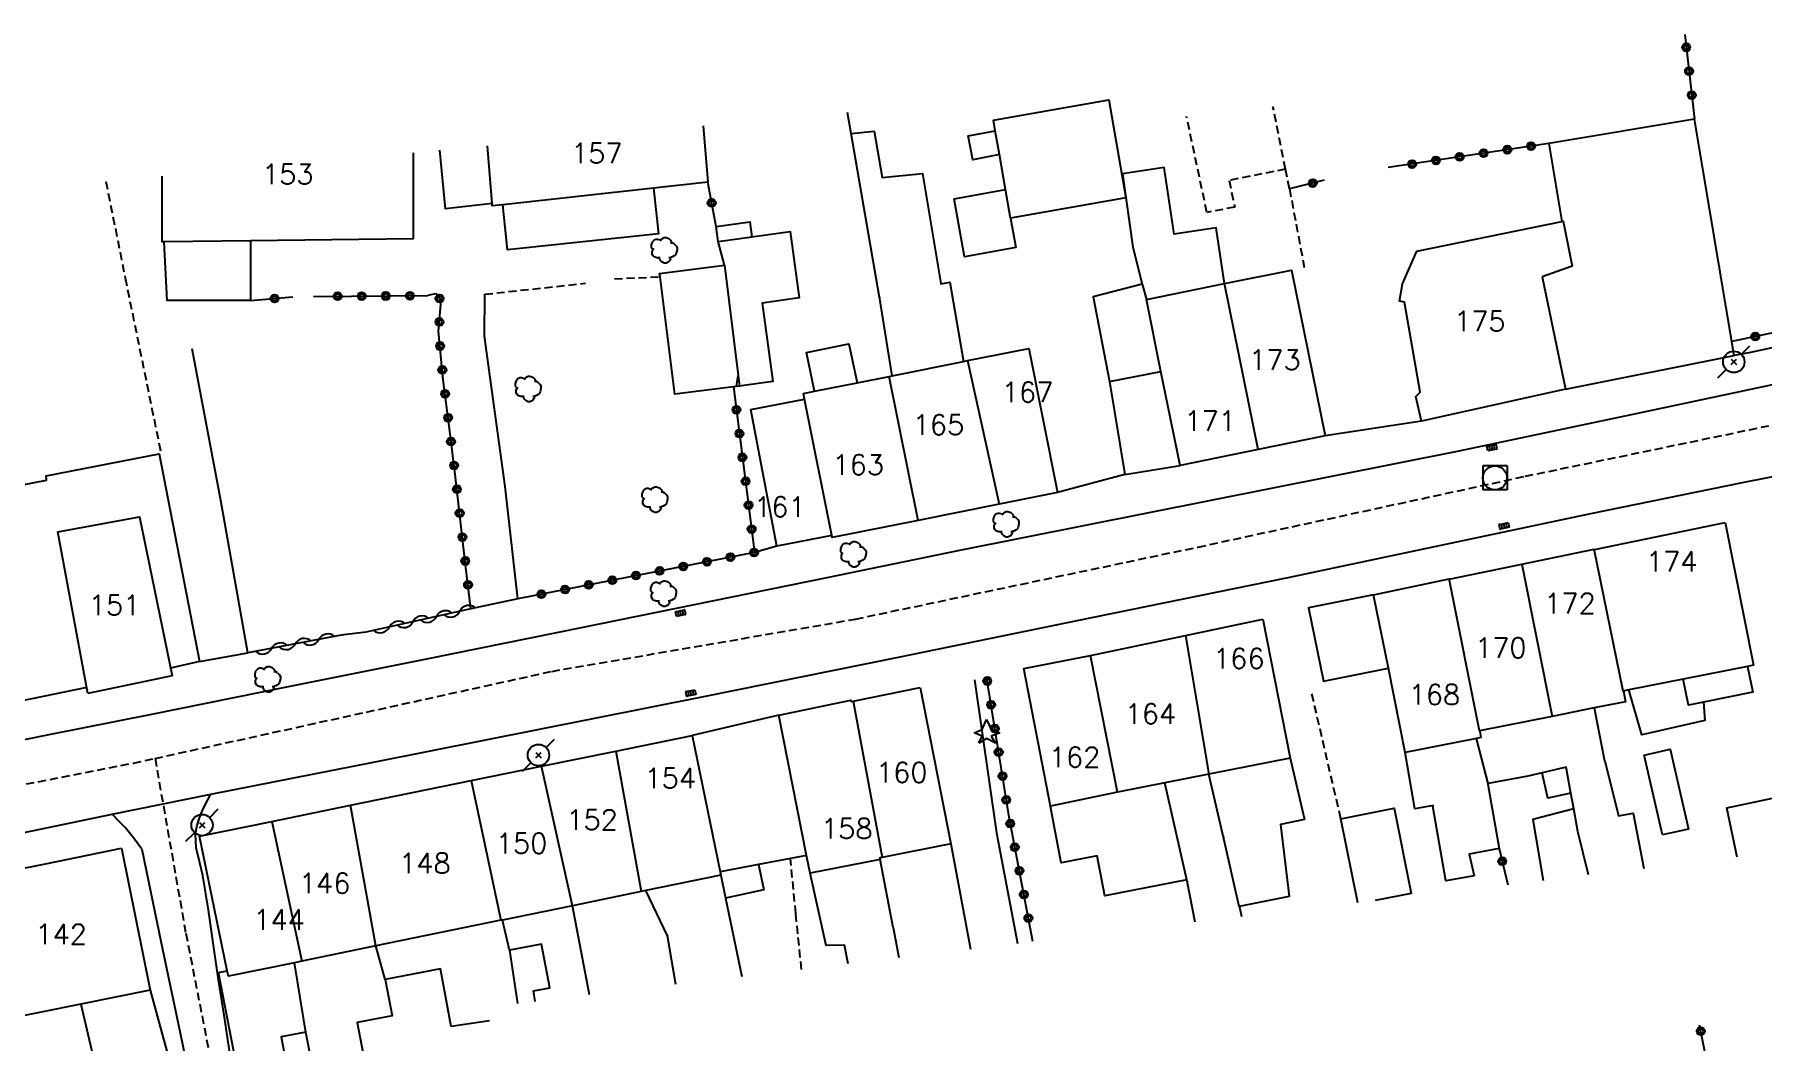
# Model space of a CAD drawing. Header units: millimetres. Extents: x 132999 to 134001, y 129000 to 130000.
# Drawn here: x 133103.8 to 133211.4, y 129744.7 to 129807.4 of the extents above; entities that cross this region are included whole.
import ezdxf
from ezdxf.enums import TextEntityAlignment as Align

# ---------------------------------------------------------------- set-up
doc = ezdxf.new("R2010")
doc.units = ezdxf.units.MM
doc.linetypes.add('DASHED', pattern=[0.75, 0.5, -0.25])
doc.layers.get('0').update_dxf_attribs({"linetype": 'CONTINUOUS'})
for name, color, linetype in [('W0001', 6, 'DASHED'), ('W0004', 5, 'CONTINUOUS'), ('W0008', 7, 'CONTINUOUS'), ('W0014', 7, 'CONTINUOUS'), ('W0017', 7, 'CONTINUOUS'), ('W0101', 7, 'CONTINUOUS'), ('W0104', 1, 'CONTINUOUS'), ('W0112', 1, 'DASHED'), ('W0300', 7, 'CONTINUOUS'), ('W0303', 7, 'CONTINUOUS'), ('W0310', 3, 'CONTINUOUS'), ('W0323', 7, 'CONTINUOUS'), ('W0401', 7, 'CONTINUOUS'), ('W0420', 7, 'CONTINUOUS'), ('W0473', 7, 'CONTINUOUS'), ('W0991', 7, 'CONTINUOUS'), ('W1102', 7, 'CONTINUOUS')]:
    doc.layers.add(name, color=color, linetype=linetype)
doc.styles.get("Standard").update_dxf_attribs({"font": 'romans.shx', "width": 0.85})

# ---------------------------------------------------------------- blocks, each defined once
blk = doc.blocks.new('T401')
for p, q in [((-0.3, 0.3), (0, 0.3)), ((-0.3, -0.25), (-0.3, 0.3)), ((-0.3, 0.15), (0, 0.15)), ((-0.3, 0), (0, 0)), ((0, 0.3), (0, -0.25)), ((-0.3, -0.15), (0, -0.15)), ((-0.3, -0.25), (-0.3, -0.3)), ((-0.3, -0.3), (0, -0.3)), ((0, -0.3), (0, -0.25))]:
    blk.add_line(p, q)
blk = doc.blocks.new('T420')
for p, q in [((0.75, 0.75), (-0.75, 0.75)), ((-0.75, 0.75), (-0.75, -0.75)), ((0.75, 0.75), (0.75, -0.75)), ((0.75, -0.75), (-0.75, -0.75))]:
    blk.add_line(p, q)
blk.add_ellipse((0, 0), major_axis=(-0.53, 0.53), ratio=1, start_param=3.926991, end_param=10.210176)
blk = doc.blocks.new('T300')
for p, q in [((-0.8, 0.51), (-0.86, 0.34)), ((-0.86, 0.34), (-0.86, 0.17)), ((-0.86, 0.17), (-0.74, 0.06)), ((-0.69, 0.63), (-0.8, 0.51)), ((-0.8, -0.06), (-0.74, 0.06)), ((-0.74, 0.06), (-0.69, 0.11)), ((-0.57, 0.69), (-0.69, 0.63)), ((-0.46, 0.69), (-0.57, 0.69)), ((-0.29, 0.63), (-0.46, 0.69)), ((-0.29, 0.63), (-0.17, 0.74)), ((-0.23, 0.57), (-0.29, 0.63)), ((-0.17, 0.74), (-0.06, 0.8)), ((-0.06, 0.8), (0.06, 0.8)), ((0.06, 0.8), (0.23, 0.74)), ((0.23, 0.74), (0.34, 0.63)), ((0.34, 0.63), (0.4, 0.51)), ((0.46, 0.46), (0.34, 0.46)), ((0.4, 0.51), (0.4, 0.46)), ((0.57, 0.4), (0.46, 0.46)), ((0.57, 0.4), (0.69, 0.29)), ((0.69, 0.29), (0.74, 0.17)), ((0.74, 0.06), (0.69, -0.17)), ((0.74, 0.17), (0.74, 0.06)), ((-0.8, -0.17), (-0.8, -0.06)), ((-0.8, -0.23), (-0.8, -0.17)), ((-0.74, -0.34), (-0.8, -0.23)), ((-0.69, -0.4), (-0.74, -0.34)), ((-0.51, -0.46), (-0.69, -0.4)), ((-0.4, -0.46), (-0.51, -0.46)), ((-0.4, -0.46), (-0.34, -0.46)), ((-0.34, -0.46), (-0.34, -0.4)), ((-0.34, -0.51), (-0.34, -0.46)), ((-0.29, -0.63), (-0.34, -0.51)), ((-0.17, -0.74), (-0.29, -0.63)), ((-0.06, -0.8), (-0.17, -0.74)), ((0.06, -0.8), (-0.06, -0.8)), ((0.17, -0.74), (0.06, -0.8)), ((0.23, -0.69), (0.17, -0.74)), ((0.29, -0.46), (0.23, -0.46)), ((0.29, -0.63), (0.23, -0.69)), ((0.46, -0.4), (0.29, -0.46)), ((0.34, -0.51), (0.29, -0.63)), ((0.34, -0.51), (0.34, -0.46)), ((0.57, -0.34), (0.46, -0.4)), ((0.63, -0.29), (0.57, -0.34)), ((0.69, -0.17), (0.63, -0.29))]:
    blk.add_line(p, q)
blk = doc.blocks.new('T473')
for p, q in [((-0.166667, 0.166667), (0.166667, -0.166667)), ((-0.166667, -0.166667), (0.166667, 0.166667)), ((0.500001, 0.500001), (1.000002, 1.000002)), ((-1.000002, -1.000002), (-0.500001, -0.500001))]:
    blk.add_line(p, q)
blk.add_ellipse((0, 0), major_axis=(0.471405, 0.471405), ratio=1, start_param=5.4977871438, end_param=11.780972451)
blk = doc.blocks.new('T303')
for p, q in [((-0.77, 0), (-0.28, 0.21)), ((-0.28, -0.21), (-0.77, 0)), ((-0.28, 0.21), (0, 0.83)), ((0, 0.83), (0.28, 0.21)), ((0.28, 0.21), (0.83, 0)), ((0.83, 0), (0.28, -0.21)), ((-0.49, -0.63), (-0.28, -0.21)), ((0, -0.35), (-0.49, -0.63)), ((0.56, -0.63), (0, -0.35)), ((0.28, -0.21), (0.56, -0.63))]:
    blk.add_line(p, q)
blk = doc.blocks.new('t323o')
at = {"color": 0, "linetype": 'Continuous'}
for radius in [0.25, 0.15]:
    blk.add_circle((0, 0), radius, dxfattribs=at)
blk = doc.blocks.new('t310o')
at = {"color": 0, "linetype": 'Continuous'}
for centre, start, end in [((-0.5, 0.38), 216.8699, 323.1304), ((0.5, -0.37), 36.8699, 143.1303)]:
    blk.add_arc(centre, 0.625, start, end, dxfattribs=at)

msp = doc.modelspace()

# ---------------------------------------------------------------- linework, layer by layer
at = {"layer": 'W0001'}
for points in [[(133111.27, 129762.31), (133135.99, 129767.74), (133154.92, 129771), (133176.26, 129775.49), (133196.64, 129779.9), (133217.43, 129784.22), (133238.64, 129788.01), (133256.24, 129791.49)], [(133015, 129742.53), (133016, 129742.73), (133036.59, 129746.83), (133056.07, 129751.02), (133078.97, 129755.97), (133109.92, 129762.02), (133111.27, 129762.31)], [(133111.27, 129762.31), (133113.19, 129751.41), (133115.66, 129738.79), (133118, 129727.33), (133119.88, 129717.2), (133121.89, 129706.11), (133123.55, 129695.95), (133124.4, 129684.4), (133124.39, 129676)]]:
    msp.add_lwpolyline(points, dxfattribs=at)
at = {"layer": 'W0004'}
msp.add_lwpolyline([(133108.61, 129758.83), (133114.74, 129760.09)], dxfattribs=at)
at = {"layer": 'W0008'}
for points in [[(133116.25, 129741.91), (133115.91, 129744.11), (133115.57, 129746.31), (133115.23, 129748.51), (133114.91, 129750.68), (133114.6, 129752.85), (133114.25, 129755.02), (133114.05, 129755.88), (133113.84, 129756.74), (133113.8, 129757.59), (133113.88, 129758.07), (133114.03, 129758.55), (133114.2, 129759.02), (133114.37, 129759.38), (133114.56, 129759.74), (133114.74, 129760.09)], [(133110.45, 129756.66), (133110.23, 129756.97), (133110, 129757.27), (133109.77, 129757.58), (133109.4, 129758), (133109.01, 129758.41), (133108.61, 129758.83)], [(133110.45, 129756.66), (133111.66, 129750.82), (133112.87, 129744.99), (133114.08, 129739.15)]]:
    msp.add_lwpolyline(points, dxfattribs=at)
at = {"layer": 'W0014'}
for points in [[(133249.52, 129799.42), (133248.02, 129799.37), (133247.89, 129798.98), (133247.75, 129798.6), (133247.6, 129798.22), (133247.33, 129797.61), (133247.01, 129797.01), (133246.63, 129796.48), (133246.02, 129795.96), (133245.31, 129795.54), (133244.58, 129795.17), (133243.2, 129794.58), (133241.75, 129794.14), (133240.29, 129793.74), (133237.19, 129793.01), (133234.04, 129792.48), (133230.9, 129791.93), (133224.15, 129790.53), (133217.42, 129789.07), (133210.68, 129787.61), (133209.65, 129787.43)], [(133250.33, 129799.23), (133250.26, 129798.62), (133250.19, 129798.01), (133250.07, 129797.41), (133249.68, 129796.43), (133249.11, 129795.51), (133248.45, 129794.7), (133247.53, 129793.9), (133246.46, 129793.23), (133245.34, 129792.72), (133244.36, 129792.43), (133243.34, 129792.25), (133242.32, 129792.07), (133236.46, 129790.8), (133230.6, 129789.54), (133224.73, 129788.29), (133213.99, 129786.01), (133203.24, 129783.74), (133192.49, 129781.47), (133161.38, 129775.27)], [(133181.86, 129773.59), (133191.29, 129775.58), (133200.73, 129777.57), (133210.18, 129779.51), (133217.85, 129781.03), (133225.52, 129782.52), (133233.19, 129784.01), (133237.64, 129784.84), (133242.09, 129785.68), (133246.55, 129786.49), (133250.49, 129787.19), (133254.43, 129787.87), (133258.38, 129788.53), (133262.71, 129789.2), (133267.04, 129789.84), (133271.37, 129790.5), (133276.27, 129791.32), (133281.17, 129792.18), (133286.06, 129793.04)], [(133190.17, 129783.34), (133184.17, 129782.43)], [(133171.7, 129780.01), (133167.5, 129778.89)], [(133161.38, 129775.27), (133153.12, 129773.58), (133144.86, 129771.88), (133136.6, 129770.2), (133136.39, 129770.16), (133128.09, 129768.48), (133119.57, 129766.77), (133111.06, 129765.06)], [(133150.01, 129775.55), (133148.62, 129775.15)], [(133114.74, 129760.09), (133116.12, 129760.36), (133124.98, 129762.11), (133135.22, 129764.13), (133145.46, 129766.18), (133157.6, 129768.63), (133169.73, 129771.11), (133181.86, 129773.59)], [(133133.87, 129772.26), (133130.94, 129771.64)], [(133124.4, 129770.19), (133122.86, 129770)], [(133114.04, 129768.36), (133117.06, 129768.89)], [(133111.06, 129765.06), (133104.66, 129763.78), (133098.27, 129762.5), (133091.88, 129761.21), (133077.09, 129758.21), (133062.31, 129755.18), (133047.53, 129752.15), (133034.93, 129749.61), (133022.33, 129747.08), (133015, 129745.56)], [(133114.62, 129760.06), (133114.74, 129760.09)], [(133024.95, 129741.76), (133030.06, 129742.8), (133035.17, 129743.84), (133040.28, 129744.88), (133047.39, 129746.33), (133054.49, 129747.77), (133061.59, 129749.21), (133068.68, 129750.65), (133075.76, 129752.09), (133082.85, 129753.54), (133093.48, 129755.71), (133104.11, 129757.9), (133108.61, 129758.83)]]:
    msp.add_lwpolyline(points, dxfattribs=at)
at = {"layer": 'W0017'}
for points in [[(133133.87, 129772.26), (133133.09, 129779.26), (133131.8, 129788.64), (133131.81, 129791.25)], [(133117.06, 129768.89), (133115.36, 129778.39), (133113.59, 129787.85)], [(133162.33, 129767.22), (133163.7, 129757.68), (133165.01, 129750.77)]]:
    msp.add_lwpolyline(points, dxfattribs=at)
at = {"layer": 'W0101'}
for points in [[(133145.42, 129801.74), (133145.71, 129798.23)], [(133145.71, 129798.23), (133142.33, 129797.86), (133132.93, 129796.83), (133132.28, 129796.76), (133132.27, 129796.9), (133131.98, 129800.49)], [(133127.36, 129800.06), (133127.35, 129794.7), (133117.22, 129794.58), (133111.85, 129794.51), (133111.71, 129794.51), (133111.71, 129798.61)], [(133190.17, 129783.34), (133189.82, 129784.88), (133190.08, 129785.15), (133189.12, 129790.76), (133188.81, 129790.81), (133188.98, 129791.89), (133189.88, 129793.94), (133198.92, 129795.79), (133198.99, 129795.81), (133199.57, 129793), (133197.69, 129792.34)], [(133175.13, 129780.58), (133173.94, 129786.43), (133173.03, 129790.91), (133177.91, 129791.91)], [(133177.91, 129791.91), (133182.07, 129792.75), (133184.17, 129782.43)], [(133197.69, 129792.34), (133199.15, 129785.33)], [(133161.89, 129787.11), (133165.7, 129787.87), (133167.48, 129779)], [(133157, 129786.13), (133157.2, 129786.17), (133161.63, 129787.06), (133161.89, 129787.11)], [(133151.74, 129784.7), (133151.67, 129785.07), (133152.36, 129785.2), (133155.01, 129785.73), (133157, 129786.13)], [(133199.15, 129785.33), (133190.17, 129783.34)], [(133153.44, 129776.2), (133150.01, 129775.55), (133148.38, 129784.06), (133151.74, 129784.7)], [(133184.17, 129782.43), (133180, 129781.57)], [(133180, 129781.57), (133175.13, 129780.58)], [(133167.49, 129778.94), (133167.5, 129778.89), (133163.86, 129778.16)], [(133167.48, 129779), (133167.49, 129778.94)], [(133163.86, 129778.16), (133158.82, 129777.15)], [(133107.08, 129766.37), (133105.22, 129776.44), (133110.3, 129777.38), (133112.33, 129767.46)], [(133158.82, 129777.15), (133153.46, 129776.08), (133153.45, 129776.17)], [(133200.94, 129775.36), (133200.95, 129775.33), (133209.09, 129777.02)], [(133209.09, 129777.02), (133210.86, 129768.13), (133210.49, 129768.05), (133206.47, 129767.25), (133203.09, 129766.58), (133202.74, 129766.51), (133202.75, 129766.5)], [(133153.45, 129776.17), (133153.44, 129776.2)], [(133196.42, 129774.42), (133200.94, 129775.36)], [(133187.19, 129772.52), (133191.89, 129773.5), (133191.89, 129773.48)], [(133191.89, 129773.48), (133196.42, 129774.42)], [(133193.8, 129764), (133193.87, 129763.62), (133193.6, 129763.56), (133189.15, 129762.68), (133188.11, 129767.93), (133187.19, 129772.52)], [(133175.46, 129769.98), (133180.28, 129771)], [(133180.28, 129771), (133181.99, 129762.33), (133176.93, 129761.34)], [(133169.55, 129768.72), (133175.46, 129769.98)], [(133167.05, 129759.33), (133165.39, 129767.91), (133169.55, 129768.72)], [(133112.33, 129767.46), (133107.08, 129766.37)], [(133150.13, 129765.01), (133154.63, 129765.94), (133154.65, 129765.86), (133154.77, 129765.89)], [(133154.77, 129765.89), (133158.93, 129766.74)], [(133158.93, 129766.74), (133160.86, 129756.99), (133156.58, 129756.14)], [(133202.75, 129766.5), (133202.88, 129765.84), (133200.94, 129765.46), (133198.32, 129764.93)], [(133156.58, 129756.14), (133156.42, 129756.11), (133156.44, 129756.01), (133152.08, 129755.15), (133151.86, 129756.27), (133150.13, 129765.01)], [(133198.32, 129764.93), (133193.79, 129764.03), (133193.8, 129764)], [(133135.35, 129761.82), (133139.97, 129762.77)], [(133139.97, 129762.77), (133144.73, 129763.74)], [(133144.73, 129763.74), (133146.47, 129755.24), (133146.52, 129755.03), (133141.85, 129754.07), (133141.56, 129754.01)], [(133130.97, 129760.93), (133135.35, 129761.82)], [(133123.44, 129759.39), (133130.97, 129760.93)], [(133176.93, 129761.34), (133174.18, 129760.79), (133171.23, 129760.21)], [(133171.23, 129760.21), (133167.05, 129759.33)], [(133118.54, 129758.38), (133123.44, 129759.39)], [(133114.05, 129757.47), (133118.54, 129758.38)], [(133120.41, 129749.68), (133119.96, 129749.58), (133115.84, 129748.74), (133115.77, 129749.07), (133114.05, 129757.47)], [(133104.45, 129755.75), (133109.19, 129756.72)], [(133109.19, 129756.72), (133110.97, 129747.87), (133106.65, 129747)], [(133099.84, 129754.82), (133104.45, 129755.75)], [(133137.28, 129753.13), (133132.92, 129752.24), (133132.82, 129752.22)], [(133141.56, 129754.01), (133137.28, 129753.13)], [(133132.82, 129752.22), (133125.03, 129750.62)], [(133125.03, 129750.62), (133120.41, 129749.68)], [(133106.65, 129747), (133101.7, 129746)]]:
    msp.add_lwpolyline(points, dxfattribs=at)
at = {"layer": 'W0104'}
for points in [[(133171.76, 129797.26), (133164.57, 129796), (133164.26, 129797.77), (133163.88, 129799.95), (133163.61, 129801.44), (133163.5, 129802.1), (133170.69, 129803.36)], [(133146.74, 129793.06), (133147.6, 129786.18), (133147.68, 129785.52), (133147.5, 129785.5), (133147.31, 129785.48), (133143.66, 129785.02), (133142.74, 129792.33), (133142.71, 129792.55)], [(133205.18, 129757.54), (133204.04, 129762.52), (133205.67, 129762.89), (133206.8, 129757.91)]]:
    msp.add_lwpolyline(points, close=True, dxfattribs=at)
for points in [[(133199.15, 129785.33), (133209.65, 129787.43), (133207.18, 129802.17), (133198.11, 129800.65), (133198.92, 129795.79)], [(133157.2, 129786.17), (133156.4, 129791.08), (133156.41, 129791.05), (133154.65, 129801.27), (133156.08, 129801.42), (133156.57, 129798.52), (133159.09, 129798.78), (133160.23, 129791.91), (133160.23, 129791.9), (133160.79, 129792), (133161.63, 129787.06)], [(133163.88, 129799.95), (133162.22, 129799.63), (133161.93, 129801.12), (133163.61, 129801.44)], [(133132.27, 129796.9), (133129.36, 129796.57), (133129.01, 129800.22)], [(133177.91, 129791.91), (133177.39, 129795.38), (133174.76, 129794.99), (133174.14, 129799.15), (133171.55, 129798.76), (133172.18, 129794.18), (133172.78, 129791.88), (133173.03, 129790.91)], [(133142.33, 129797.86), (133142.63, 129795.01), (133133.23, 129794.02), (133132.93, 129796.83)], [(133164.57, 129796), (133164.9, 129794.16), (133161.7, 129793.59), (133161.05, 129797.2), (133164.26, 129797.77)], [(133146.36, 129794.54), (133146.22, 129795.47), (133148.33, 129795.77), (133148.46, 129794.83)], [(133146.74, 129793.06), (133146.36, 129794.54), (133148.46, 129794.83), (133150.84, 129795.16), (133151.41, 129791.02), (133149.1, 129790.7), (133149.77, 129785.81), (133147.5, 129785.5)], [(133117.22, 129794.58), (133117.22, 129790.86), (133112.02, 129790.86), (133111.85, 129794.51)], [(133172.78, 129791.88), (133169.71, 129791.08), (133170.73, 129785.81), (133173.94, 129786.43)], [(133152.36, 129785.2), (133151.85, 129787.61), (133154.5, 129788.16), (133155.01, 129785.73)], [(133147.5, 129785.5), (133147.6, 129786.18)], [(133170.73, 129785.81), (133171.7, 129780.01), (133175.13, 129780.58)], [(133107.02, 129766.74), (133102.88, 129765.88), (133101.6, 129772.49), (133102.73, 129772.71), (133101.49, 129779.07), (133104.51, 129779.65), (133104.48, 129779.93), (133111.53, 129781.3), (133114.04, 129768.36), (133112.23, 129767.94)], [(133187.19, 129772.52), (133183.13, 129771.7), (133184.06, 129767.12), (133188.11, 129767.93)], [(133210.49, 129768.05), (133210.82, 129766.45), (133207.75, 129765.82), (133206.8, 129765.63), (133206.47, 129767.25)], [(133207.75, 129765.82), (133207.83, 129764.68), (133203.89, 129763.79), (133203.09, 129766.58)], [(133150.13, 129765.01), (133144.73, 129763.74)], [(133200.94, 129765.46), (133201.57, 129762.16), (133201.59, 129762.15), (133202.44, 129758.75), (133202.44, 129758.74), (133203.36, 129758.91), (133204.02, 129755.46)], [(133194.33, 129760.74), (133193.6, 129763.56)], [(133181.99, 129762.33), (133182.89, 129758.5), (133181.39, 129758.2), (133181.39, 129758.2), (133181.92, 129753.7), (133178.82, 129753.09), (133178.83, 129753.07), (133178.95, 129752.45)], [(133193.45, 129755), (133191.69, 129754.69), (133190.88, 129759.33), (133190.9, 129759.37), (133189.76, 129759.17), (133189.15, 129762.68)], [(133200.58, 129755.05), (133199.92, 129757.76), (133199.92, 129757.76), (133199.66, 129759.18), (133199.48, 129760.15), (133199.18, 129761.77), (133197.69, 129761.42), (133196.79, 129761.21), (133194.33, 129760.74), (133194.3, 129760.73), (133194.45, 129759.87), (133194.45, 129759.87), (133195.01, 129756.69), (133193.14, 129756.35), (133193.45, 129755)], [(133176.07, 129752.1), (133175.58, 129754.66), (133175.58, 129754.62), (133175.55, 129754.74), (133174.18, 129760.79)], [(133178.82, 129753.09), (133177.82, 129757.48), (133177.84, 129757.38), (133176.93, 129761.34)], [(133199.48, 129760.15), (133198.04, 129759.83), (133197.69, 129761.42)], [(133209.84, 129756.16), (133209.19, 129759.23), (133215.67, 129760.6)], [(133175.55, 129754.74), (133170.44, 129753.75), (133169.96, 129756.24), (133167.73, 129755.81), (133167.05, 129759.32), (133167.05, 129759.33)], [(133186.21, 129753.32), (133185.15, 129758.55), (133188.46, 129759.22), (133189.53, 129753.9), (133187.28, 129753.45)], [(133199.66, 129759.18), (133197.1, 129758.51), (133197.75, 129754.71)], [(133151.86, 129756.27), (133150.86, 129756.08), (133148.86, 129755.7), (133146.47, 129755.24)], [(133160.86, 129756.99), (133162.08, 129750.42)], [(133148.86, 129755.7), (133149.2, 129754.12), (133146.81, 129753.6)], [(133157.63, 129749.89), (133157.27, 129751.75), (133157.26, 129751.77), (133156.44, 129756.01)], [(133146.52, 129755.03), (133146.81, 129753.6), (133147.83, 129748.71)], [(133154.45, 129749.5), (133154.23, 129750.68), (133153.09, 129750.65), (133152.08, 129755.15)], [(133138.33, 129747.57), (133137.28, 129753.13)], [(133143.72, 129748.21), (133143.2, 129751.25), (133141.85, 129754.07)], [(133133.36, 129750.36), (133132.92, 129752.24)], [(133125.61, 129748.54), (133125.03, 129750.62)], [(133134.95, 129747.16), (133134.85, 129747.82), (133135.87, 129748.01), (133135.35, 129750.74), (133133.36, 129750.36), (133133.85, 129747.03)], [(133132.11, 129745.95), (133129.73, 129745.6), (133129.05, 129749.2), (133125.61, 129748.54), (133126.05, 129746.26), (133123.87, 129745.85), (133124.22, 129744), (133121, 129743.53), (133120.67, 129745.24), (133119.12, 129744.95), (133119.48, 129743.09), (133116.44, 129742.65), (133115.23, 129748.97), (133115.77, 129749.07)], [(133120.67, 129745.24), (133119.96, 129749.58)], [(133110.97, 129747.87), (133112.62, 129741.77), (133108.08, 129740.86), (133103.21, 129739.88), (133101.56, 129745.98)], [(133106.65, 129747), (133108.08, 129740.86)]]:
    msp.add_lwpolyline(points, dxfattribs=at)
at = {"layer": 'W0112'}
for points in [[(133181.95, 129797.82), (133181.7, 129799.04), (133180.92, 129802.96)], [(133181.7, 129799.04), (133178.19, 129798.34), (133178.54, 129796.68), (133176.8, 129796.35), (133175.54, 129802.32)], [(133108.21, 129798.28), (133109.41, 129792.27), (133111.63, 129781.39)], [(133181.95, 129797.82), (133182.87, 129792.9)], [(133131.81, 129791.25), (133138.08, 129791.93)], [(133139.89, 129792.21), (133142.74, 129792.33)], [(133185.15, 129758.55), (133183.3, 129766.53)], [(133151.55, 129749.15), (133151.19, 129752.65), (133150.86, 129756.08)]]:
    msp.add_lwpolyline(points, dxfattribs=at)
at = {"layer": 'W0310'}
for points in [[(133130.94, 129771.64), (133124.4, 129770.19)], [(133122.86, 129770), (133117.06, 129768.89)]]:
    msp.add_lwpolyline(points, dxfattribs=at)
at = {"layer": 'W0323'}
for points in [[(133206.58, 129807.44), (133207.18, 129802.17)], [(133154.65, 129801.27), (133154.41, 129802.58)], [(133198.11, 129800.65), (133188.1, 129799.14)], [(133184.1, 129798.36), (133181.95, 129797.82)], [(133146.22, 129795.47), (133145.71, 129798.23)], [(133117.22, 129790.86), (133119.85, 129791.08)], [(133121.15, 129791.11), (133128.27, 129791.16)], [(133130.94, 129771.64), (133130.62, 129774.37), (133130.31, 129777.11), (133129.99, 129779.85), (133129.61, 129782.88), (133129.23, 129785.91), (133128.94, 129788.95), (133129.02, 129789.9), (133129.1, 129790.85), (133128.79, 129791.28), (133128.63, 129791.26), (133128.45, 129791.21), (133128.27, 129791.16)], [(133219.06, 129790.31), (133209.5, 129788.3)], [(133147.31, 129785.48), (133148.62, 129775.15), (133133.87, 129772.26)], [(133165.96, 129750.89), (133164.48, 129758.66), (133163.08, 129767.41)], [(133195.01, 129756.69), (133195.55, 129754.44)], [(133200.72, 129730.03), (133206.43, 129731.38), (133209.77, 129732.36), (133209.51, 129735.78), (133207.5, 129745.68), (133207.5, 129745.68)]]:
    msp.add_lwpolyline(points, dxfattribs=at)
at = {"layer": 'W1102'}
for points in [[(133180, 129781.57), (133177.91, 129791.91)], [(133161.89, 129787.11), (133163.86, 129778.16)], [(133158.82, 129777.15), (133157, 129786.13)], [(133153.44, 129776.2), (133151.74, 129784.7)], [(133202.74, 129766.51), (133200.94, 129775.36)], [(133193.79, 129764.03), (133191.89, 129773.5)], [(133196.42, 129774.42), (133198.32, 129764.93)], [(133175.46, 129769.98), (133176.93, 129761.34)], [(133171.23, 129760.21), (133169.55, 129768.72)], [(133154.77, 129765.89), (133156.58, 129756.14)], [(133139.97, 129762.77), (133141.56, 129754.01)], [(133137.28, 129753.13), (133135.35, 129761.82)], [(133130.97, 129760.93), (133132.82, 129752.22)], [(133125.03, 129750.62), (133123.44, 129759.39)], [(133118.54, 129758.38), (133120.41, 129749.68)]]:
    msp.add_lwpolyline(points, dxfattribs=at)

# ---------------------------------------------------------------- block references
at = {"layer": 'W0300', "rotation": 359.9999899820874}
for p in [(133143.05, 129793.98), (133134.57, 129785.34), (133142.46, 129778.44), (133164.35, 129776.9), (133154.83, 129775.03)]:
    msp.add_blockref('T300', p, dxfattribs=at)
at = {"layer": 'W0300'}
for p in [(133143, 129772.58), (133118.34, 129767.24)]:
    msp.add_blockref('T300', p, dxfattribs=at)
at = {"layer": 'W0303', "rotation": 359.9999899820874}
msp.add_blockref('T303', (133163.08, 129763.9), dxfattribs=at)
at = {"layer": 'W0310'}
for p, rotation in [((133128.8, 129771.16), 192.508386040164), ((133130.26, 129771.49), 192.508386040164), ((133125.87, 129770.51), 192.508386040164), ((133127.33, 129770.84), 192.508386040164), ((133118.53, 129769.17), 190.7675011780622), ((133120, 129769.45), 190.7675011780622), ((133121.48, 129769.73), 190.7675011780622)]:
    msp.add_blockref('t310o', p, dxfattribs=dict(at, rotation=rotation))
at = {"layer": 'W0323'}
for p, rotation in [((133206.67, 129806.64), 276.5722857331471), ((133206.84, 129805.15), 276.5722857331471), ((133207.01, 129803.66), 276.5722857331471), ((133195.52, 129800.26), 188.610558845077), ((133197, 129800.48), 188.610558845077), ((133189.59, 129799.36), 188.610558845077), ((133191.07, 129799.59), 188.610558845077), ((133192.55, 129799.81), 188.610558845077), ((133194.04, 129800.04), 188.610558845077), ((133183.4, 129798.18), 194.0925322845621), ((133145.95, 129796.94), 100.5494491134034), ((133118.72, 129790.98), 4.781670569793306), ((133122.65, 129791.12), 0.3783704496848146), ((133124.15, 129791.13), 0.3783704496848146), ((133125.65, 129791.14), 0.3783704496848146), ((133127.15, 129791.15), 0.3783704496848146), ((133129, 129790.98), 124.9210766927375), ((133128.99, 129789.52), 85.47177106174895), ((133210.97, 129788.61), 191.8693134076495), ((133129.03, 129788.02), 95.5425981745419), ((133129.17, 129786.53), 95.5425981745419), ((133129.34, 129785.04), 97.10640929327091), ((133147.49, 129784.05), 277.2493212699459), ((133129.53, 129783.55), 97.10640929327091), ((133129.71, 129782.06), 97.10640929276319), ((133147.68, 129782.56), 277.2493212699459), ((133147.87, 129781.08), 277.2493212699459), ((133129.9, 129780.58), 97.10640929276319), ((133130.08, 129779.09), 96.60657501344392), ((133148.06, 129779.59), 277.2493212699459), ((133130.25, 129777.6), 96.60657501344392), ((133148.25, 129778.1), 277.2493212699459), ((133148.44, 129776.61), 277.2493212699459), ((133130.42, 129776.11), 96.5883034347523), ((133130.6, 129774.62), 96.5883034347523), ((133144.18, 129774.28), 191.0856547331139), ((133145.65, 129774.57), 191.0856547331139), ((133147.12, 129774.86), 191.0856547331139), ((133148.59, 129775.15), 191.0856547331139), ((133139.76, 129773.42), 191.0856547331139), ((133141.23, 129773.71), 191.0856547331139), ((133142.7, 129774), 191.0856547331139), ((133130.77, 129773.13), 96.60657501344392), ((133135.34, 129772.55), 191.0856547331139), ((133136.82, 129772.84), 191.0856547331139), ((133138.29, 129773.13), 191.0856547331139), ((133163.12, 129767.14), 99.07546732351555), ((133163.36, 129765.66), 99.07546732351555), ((133163.59, 129764.18), 99.07546732351555), ((133163.83, 129762.7), 99.07546732351555), ((133164.07, 129761.21), 99.07546732351555), ((133164.3, 129759.73), 99.07546732351555), ((133164.55, 129758.25), 100.8052209087592), ((133164.83, 129756.78), 100.8052209087592), ((133165.12, 129755.31), 100.8052209087592), ((133195.2, 129755.9), 283.3997098242967), ((133165.4, 129753.83), 100.8052209087592), ((133165.68, 129752.36), 100.8052209087592), ((133207.57, 129745.31), 101.4744409143635)]:
    msp.add_blockref('t323o', p, dxfattribs=dict(at, rotation=rotation))
at = {"layer": 'W0401'}
for p, rotation in [((133194.54, 129781.84), 101.9082428893751), ((133195.35, 129776.66), 281.8843695569931), ((133143.99, 129771.52), 101.5298504093564), ((133144.67, 129766.24), 281.2711893242552)]:
    msp.add_blockref('T401', p, dxfattribs=dict(at, rotation=rotation))
at = {"layer": 'W0420', "rotation": 359.9999899820874}
msp.add_blockref('T420', (133194.75, 129779.8), dxfattribs=at)
at = {"layer": 'W0473', "rotation": 359.9999899820874}
for p in [(133209.63, 129787.03), (133135.16, 129762.52), (133114.2, 129758.16)]:
    msp.add_blockref('T473', p, dxfattribs=at)

# ---------------------------------------------------------------- texts
at = {"layer": 'W0991'}
for s, p in [('157', (133138.79, 129800.04)), ('153', (133119.54, 129798.73)), ('175', (133193.8, 129789.57)), ('173', (133181.04, 129787.16)), ('167', (133165.63, 129785.14)), ('165', (133160.08, 129783.11)), ('171', (133177, 129783.35)), ('163', (133155.08, 129780.62)), ('161', (133150.2, 129777.99)), ('174', (133205.76, 129774.58)), ('151', (133108.75, 129771.87)), ('172', (133199.42, 129771.98)), ('170', (133195.11, 129769.21)), ('166', (133178.79, 129768.54)), ('168', (133190.98, 129766.29)), ('164', (133173.28, 129765.09)), ('162', (133168.56, 129762.39)), ('154', (133143.37, 129761.09)), ('160', (133157.79, 129761.44)), ('152', (133138.5, 129758.49)), ('158', (133154.37, 129757.94)), ('150', (133134.11, 129757.02)), ('148', (133128.08, 129755.78)), ('146', (133121.84, 129754.53)), ('142', (133105.42, 129751.36)), ('144', (133119, 129752.26))]:
    msp.add_text(s, height=1.25, dxfattribs=at).set_placement(p, align=Align.MIDDLE_CENTER)

doc.saveas('drawing.dxf')
